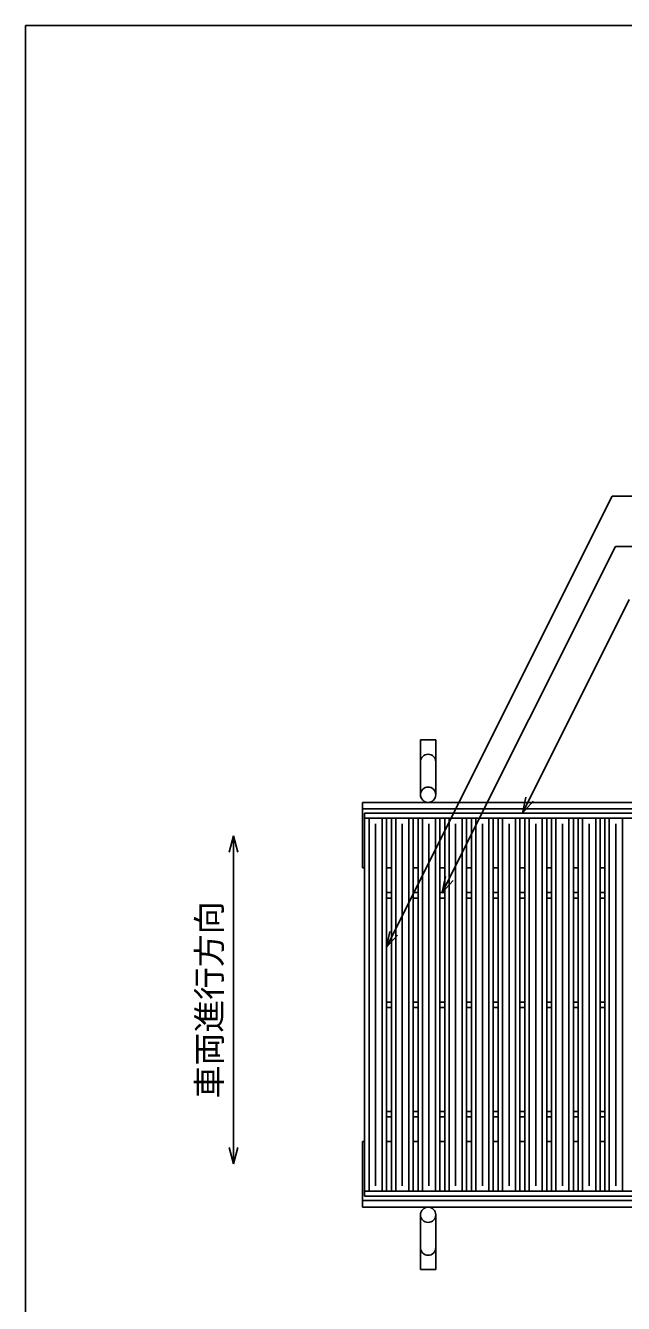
# Model space of a CAD drawing. Units: millimetres, scale not verified. Extents: x -1820 to 1731, y -1282 to 1054.
# Drawn here: x -1729 to -1182, y -114 to 1054 of the extents above; entities that cross this region are included whole.
import ezdxf
from ezdxf.enums import TextEntityAlignment as Align

# ---------------------------------------------------------------- set-up
doc = ezdxf.new("R2010")
doc.units = ezdxf.units.MM
doc.header["$LTSCALE"] = 10
for name, color, linetype, lineweight in [('0_2', 150, 'Continuous', 25), ('16', 3, 'Continuous', 25), ('19', 6, 'Continuous', 25), ('22', 2, 'Continuous', 25)]:
    doc.layers.add(name, color=color, linetype=linetype, lineweight=lineweight)
doc.styles.add('ベクトル', font='')
doc.styles.get('ベクトル').set_extended_font_data('ベクトル')

msp = doc.modelspace()

# ---------------------------------------------------------------- linework, layer by layer
at = {"layer": '0_2'}
for p, q in [((-1729, -1146.5), (-1729, 1053.5)), ((-1729, 1053.5), (1731, 1053.5))]:
    msp.add_line(p, q, dxfattribs=at)
at = {"layer": '16'}
for p, q in [((-1419, 333.5), (-423, 333.5)), ((-1419, 329), (-1419, 333.5)), ((-1419, 329), (-423, 329)), ((-1419, -12), (-1419, 329)), ((-1419, 329), (-1399, 329)), ((-1415, -12), (-1415, 329)), ((-1403, -12), (-1403, 329)), ((-1399, -12), (-1399, 329)), ((-1394.6, -12), (-1394.6, 329)), ((-1394.6, 329), (-1374.6, 329)), ((-1390.6, -12), (-1390.6, 329)), ((-1378.6, -12), (-1378.6, 329)), ((-1374.6, -12), (-1374.6, 329)), ((-1370.2, -12), (-1370.2, 329)), ((-1370.2, 329), (-1350.2, 329)), ((-1366.2, -12), (-1366.2, 329)), ((-1354.2, -12), (-1354.2, 329)), ((-1350.2, -12), (-1350.2, 329)), ((-1345.8, -12), (-1345.8, 329)), ((-1345.8, 329), (-1325.8, 329)), ((-1341.8, -12), (-1341.8, 329)), ((-1329.8, -12), (-1329.8, 329)), ((-1325.8, -12), (-1325.8, 329)), ((-1321.4, -12), (-1321.4, 329)), ((-1321.4, 329), (-1301.4, 329)), ((-1317.4, -12), (-1317.4, 329)), ((-1305.4, -12), (-1305.4, 329)), ((-1301.4, -12), (-1301.4, 329)), ((-1297, -12), (-1297, 329)), ((-1297, 329), (-1277, 329)), ((-1293, -12), (-1293, 329)), ((-1281, -12), (-1281, 329)), ((-1277, -12), (-1277, 329)), ((-1272.6, -12), (-1272.6, 329)), ((-1272.6, 329), (-1252.6, 329)), ((-1268.6, -12), (-1268.6, 329)), ((-1256.6, -12), (-1256.6, 329)), ((-1252.6, -12), (-1252.6, 329)), ((-1248.2, -12), (-1248.2, 329)), ((-1248.2, 329), (-1228.2, 329)), ((-1244.2, -12), (-1244.2, 329)), ((-1232.2, -12), (-1232.2, 329)), ((-1228.2, -12), (-1228.2, 329)), ((-1223.8, -12), (-1223.8, 329)), ((-1223.8, 329), (-1203.8, 329)), ((-1219.8, -12), (-1219.8, 329)), ((-1207.8, -12), (-1207.8, 329)), ((-1203.8, -12), (-1203.8, 329)), ((-1199.4, -12), (-1199.4, 329)), ((-1199.4, 329), (-1179.4, 329)), ((-1195.4, -12), (-1195.4, 329)), ((-1183.4, -12), (-1183.4, 329)), ((-1409, -7), (-1409, 324)), ((-1384.6, -7), (-1384.6, 324)), ((-1360.2, -7), (-1360.2, 324)), ((-1335.8, -7), (-1335.8, 324)), ((-1311.4, -7), (-1311.4, 324)), ((-1287, -7), (-1287, 324)), ((-1262.6, -7), (-1262.6, 324)), ((-1238.2, -7), (-1238.2, 324)), ((-1213.8, -7), (-1213.8, 324)), ((-1189.4, -7), (-1189.4, 324)), ((-1399, 261), (-1394.6, 261)), ((-1374.6, 261), (-1370.2, 261)), ((-1350.2, 261), (-1345.8, 261)), ((-1325.8, 261), (-1321.4, 261)), ((-1301.4, 261), (-1297, 261)), ((-1277, 261), (-1272.6, 261)), ((-1252.6, 261), (-1248.2, 261)), ((-1228.2, 261), (-1223.8, 261)), ((-1203.8, 261), (-1199.4, 261)), ((-1399, 256), (-1394.6, 256)), ((-1374.6, 256), (-1370.2, 256)), ((-1350.2, 256), (-1345.8, 256)), ((-1325.8, 256), (-1321.4, 256)), ((-1301.4, 256), (-1297, 256)), ((-1277, 256), (-1272.6, 256)), ((-1252.6, 256), (-1248.2, 256)), ((-1228.2, 256), (-1223.8, 256)), ((-1203.8, 256), (-1199.4, 256)), ((-1399, 161), (-1394.6, 161)), ((-1399, 156), (-1394.6, 156)), ((-1374.6, 161), (-1370.2, 161)), ((-1374.6, 156), (-1370.2, 156)), ((-1350.2, 161), (-1345.8, 161)), ((-1350.2, 156), (-1345.8, 156)), ((-1325.8, 161), (-1321.4, 161)), ((-1325.8, 156), (-1321.4, 156)), ((-1301.4, 161), (-1297, 161)), ((-1301.4, 156), (-1297, 156)), ((-1277, 161), (-1272.6, 161)), ((-1277, 156), (-1272.6, 156)), ((-1252.6, 161), (-1248.2, 161)), ((-1252.6, 156), (-1248.2, 156)), ((-1228.2, 161), (-1223.8, 161)), ((-1228.2, 156), (-1223.8, 156)), ((-1203.8, 161), (-1199.4, 161)), ((-1203.8, 156), (-1199.4, 156)), ((-1399, 61), (-1394.6, 61)), ((-1374.6, 61), (-1370.2, 61)), ((-1350.2, 61), (-1345.8, 61)), ((-1325.8, 61), (-1321.4, 61)), ((-1301.4, 61), (-1297, 61)), ((-1277, 61), (-1272.6, 61)), ((-1252.6, 61), (-1248.2, 61)), ((-1228.2, 61), (-1223.8, 61)), ((-1203.8, 61), (-1199.4, 61)), ((-1399, 56), (-1394.6, 56)), ((-1374.6, 56), (-1370.2, 56)), ((-1350.2, 56), (-1345.8, 56)), ((-1325.8, 56), (-1321.4, 56)), ((-1301.4, 56), (-1297, 56)), ((-1277, 56), (-1272.6, 56)), ((-1252.6, 56), (-1248.2, 56)), ((-1228.2, 56), (-1223.8, 56)), ((-1203.8, 56), (-1199.4, 56)), ((-1419, -12), (-423, -12)), ((-1419, -16.5), (-1419, -12)), ((-1419, -12), (-1399, -12)), ((-1419, -16.5), (-423, -16.5)), ((-1394.6, -12), (-1374.6, -12)), ((-1370.2, -12), (-1350.2, -12)), ((-1345.8, -12), (-1325.8, -12)), ((-1321.4, -12), (-1301.4, -12)), ((-1297, -12), (-1277, -12)), ((-1272.6, -12), (-1252.6, -12)), ((-1248.2, -12), (-1228.2, -12)), ((-1223.8, -12), (-1203.8, -12)), ((-1199.4, -12), (-1179.4, -12))]:
    msp.add_line(p, q, dxfattribs=at)
at = {"layer": '19'}
for p, q in [((-1368, 350.5), (-1368, 400.5)), ((-1368, 400.5), (-1354, 400.5)), ((-1354, 400.5), (-1354, 350.5)), ((-1421, 343.5), (-421, 343.5)), ((-1421, 283.5), (-1421, 343.5)), ((-1421, 337.5), (-421, 337.5)), ((-1421, 283.5), (-1419, 283.5)), ((-1399, 283.5), (-1394.6, 283.5)), ((-1374.6, 283.5), (-1370.2, 283.5)), ((-1350.2, 283.5), (-1345.8, 283.5)), ((-1325.8, 283.5), (-1321.4, 283.5)), ((-1301.4, 283.5), (-1297, 283.5)), ((-1277, 283.5), (-1272.6, 283.5)), ((-1252.6, 283.5), (-1248.2, 283.5)), ((-1228.2, 283.5), (-1223.8, 283.5)), ((-1203.8, 283.5), (-1199.4, 283.5)), ((-1421, -26.5), (-1421, 33.5)), ((-1421, 33.5), (-1419, 33.5)), ((-1399, 33.5), (-1394.6, 33.5)), ((-1374.6, 33.5), (-1370.2, 33.5)), ((-1350.2, 33.5), (-1345.8, 33.5)), ((-1325.8, 33.5), (-1321.4, 33.5)), ((-1301.4, 33.5), (-1297, 33.5)), ((-1277, 33.5), (-1272.6, 33.5)), ((-1252.6, 33.5), (-1248.2, 33.5)), ((-1228.2, 33.5), (-1223.8, 33.5)), ((-1203.8, 33.5), (-1199.4, 33.5)), ((-1421, -20.5), (-421, -20.5)), ((-1421, -26.5), (-421, -26.5)), ((-1368, -33.5), (-1368, -83.5)), ((-1354, -83.5), (-1354, -33.5)), ((-1368, -83.5), (-1354, -83.5))]:
    msp.add_line(p, q, dxfattribs=at)
for centre in [(-1361, 350.5), (-1361, -33.5)]:
    msp.add_circle(centre, 7, dxfattribs=at)
for centre, start, end in [((-1361, 380.5), 0, 180), ((-1361, -63.5), 180, 0)]:
    msp.add_arc(centre, 7, start, end, dxfattribs=at)
at = {"layer": '22', "color": 4}
for p, q in [((-1399, 211), (-1192.75, 623.5)), ((-1192.75, 623.5), (-712.75, 623.5)), ((-1348, 261), (-1189.75, 577.5)), ((-1189.75, 577.5), (-749.75, 577.5)), ((-1274.8, 333.5), (-1177.05, 529)), ((-1274.8, 333.5), (-1271.8, 348.1)), ((-1274.8, 333.5), (-1264.8, 344.5)), ((-1539, 313), (-1543, 298)), ((-1535, 298), (-1539, 313)), ((-1539, 313), (-1539, 13)), ((-1348, 261), (-1345, 275.6)), ((-1348, 261), (-1338, 272)), ((-1399, 211), (-1396, 225.6)), ((-1399, 211), (-1389, 222)), ((-1539, 13), (-1543, 28)), ((-1535, 28), (-1539, 13))]:
    msp.add_line(p, q, dxfattribs=at)

# ---------------------------------------------------------------- texts
at = {"layer": '22', "style": 'ベクトル'}
msp.add_text('車両進行方向', height=21.99, rotation=90, dxfattribs=at).set_placement((-1561, 73), align=Align.MIDDLE_LEFT)

doc.saveas('drawing.dxf')
